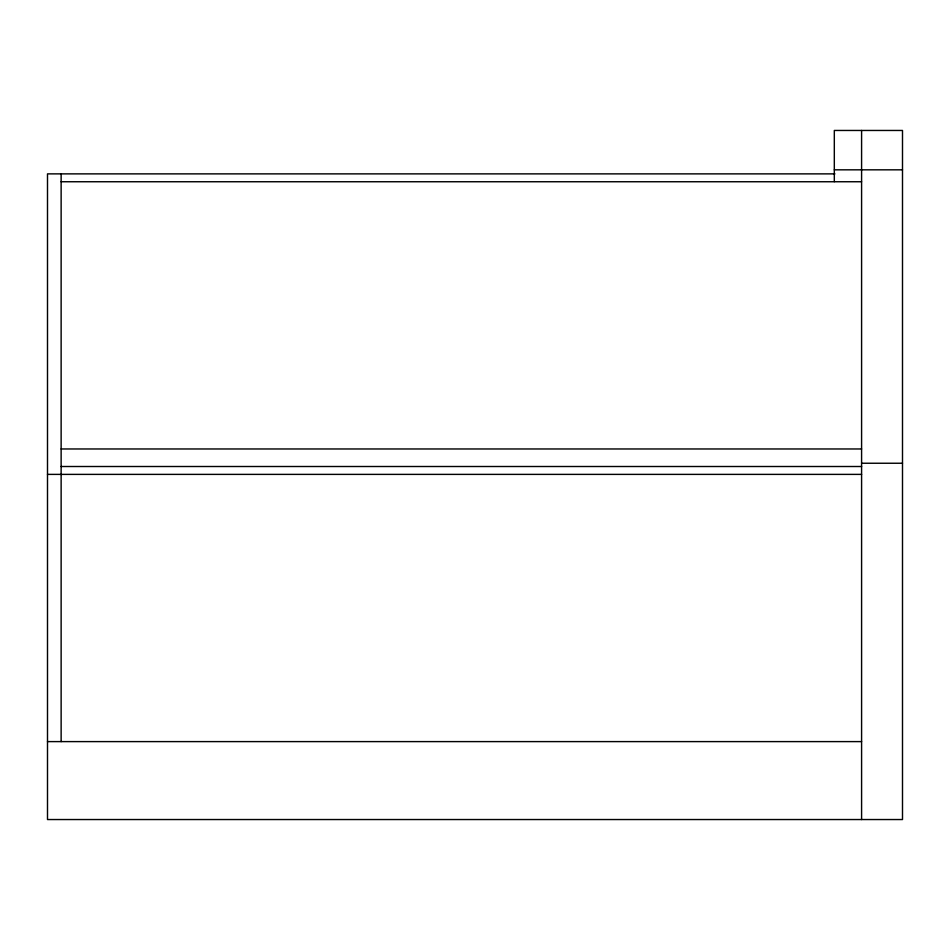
<?xml version="1.0" encoding="UTF-8"?>
<svg xmlns="http://www.w3.org/2000/svg" width="950" height="950" viewBox="0 0 950 950"><rect width="100%" height="100%" fill="white"/><g stroke="black" fill="none" stroke-linecap="round" stroke-linejoin="round"><path stroke-width="1.43" d="M834.314 169.824L902.5 169.824M834.908 173.874L47.5 173.874L47.5 819.541L902.5 819.541L902.5 130.459L834.314 130.459L834.314 181.676M61.132 181.747L861.591 181.747M61.132 448.97L861.591 448.97M861.591 463.244L902.5 463.244M61.132 466.509L861.591 466.509M47.5 474.383L861.591 474.383M47.5 741.606L861.591 741.606M861.591 130.459L861.591 819.541M61.132 173.874L61.132 741.606"/></g></svg>
